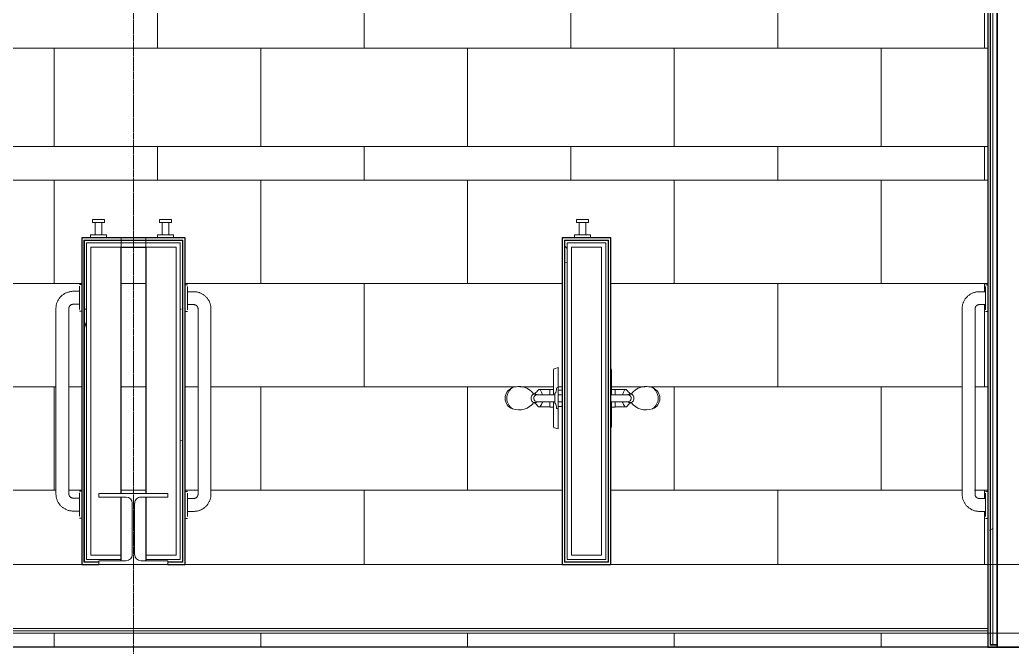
# Model space of a CAD drawing. Header units: inches. Extents: x 25557 to 33164, y -23509 to -20035.
# Drawn here: x 31321 to 31436.2, y -22796.9 to -22724.1 of the extents above; entities that cross this region are included whole.
import ezdxf

# ---------------------------------------------------------------- set-up
doc = ezdxf.new("R2010")
doc.units = ezdxf.units.IN
doc.header["$MEASUREMENT"] = 0
doc.linetypes.add('Grid Line 1_2_', pattern=[0.875, 0.5, -0.125, 0.125, -0.125])
for name, color, linetype, lineweight in [('A-FLOR', 192, 'Continuous', 9), ('A-FLOR-PATT', 8, 'Continuous', 9), ('A-GENM', 13, 'Continuous', 9), ('A-WALL', 113, 'Continuous', 25), ('A-WALL-PATT', 111, 'Continuous', 25), ('I-WALL', 2, 'Continuous', 9), ('P-SANR-FIXT', 6, 'Continuous', 9), ('Q-SPCQ', 91, 'Continuous', 9), ('S-BEAM', 12, 'Continuous', 9), ('S-COLS', 52, 'Continuous', 9), ('S-GRID', 1, 'Continuous', 9)]:
    doc.layers.add(name, color=color, linetype=linetype, lineweight=lineweight)
pattern_1 = [(296.565, (5961.12, 17.28), (0.0001, 115.19999), [12.88, -244.715]), (33.69, (5966.88, 5.76), (-0.00014, 115.19958), [20.768, -394.592]), (33.69, (6082.08, 5.76), (-0.00014, 115.19958), [20.768, -394.592]), (33.69, (6197.28, 5.76), (-0.00014, 115.19958), [20.768, -394.592]), (116.565, (5984.16, 17.28), (0.0001, 115.19999), [12.88, -244.715]), (213.69, (5978.4, 28.8), (-0.00014, 115.19958), [20.768, -394.592]), (213.69, (6093.6, 28.8), (-0.00014, 115.19958), [20.768, -394.592]), (213.69, (6208.8, 28.8), (-0.00014, 115.19958), [20.768, -394.592]), (26.565, (6007.2, 17.28), (0.0001, 115.2), [25.76, -231.836]), (26.565, (6122.4, 17.28), (0.0001, 115.2), [25.76, -231.836]), (270, (6030.24, 28.8), (115.2, 7e-15), [11.52, -103.68]), (225, (6030.24, 17.28), (-1e-14, 115.20042), [16.292, -146.626]), (135, (6018.72, 5.76), (1e-14, 115.20042), [16.292, -146.626]), (288.435, (5984.16, 51.84), (-0.00042, 115.19956), [18.215, -346.08]), (18.435, (5989.92, 34.56), (-0.0004, 115.19956), [18.215, -346.08]), (18.435, (6105.12, 34.56), (-0.0004, 115.19956), [18.215, -346.08]), (18.435, (6220.32, 34.56), (-0.0004, 115.19956), [18.215, -346.08]), (135, (6007.2, 40.32), (1e-14, 115.20042), [16.292, -146.626]), (180, (5995.68, 51.84), (-1e-14, -115.2), [11.52, -103.68]), (251.565, (5955.36, 80.64), (0.00042, 115.19956), [18.215, -346.08]), (315, (5949.6, 63.36), (-1e-14, 115.20042), [16.292, -146.626]), (71.565, (5961.12, 51.84), (0.00042, 115.19956), [18.215, -346.08]), (135, (5966.88, 69.12), (1e-14, 115.20042), [16.292, -146.626]), (225, (6001.44, 80.64), (-1e-14, 115.20042), [16.292, -146.626]), (123.69, (5989.92, 69.12), (-0.00014, 115.19958), [20.768, -394.592]), (123.69, (6105.12, 69.12), (-0.00014, 115.19958), [20.768, -394.592]), (26.565, (5978.4, 86.4), (0.0001, 115.2), [12.88, -244.715]), (26.565, (6093.6, 86.4), (0.0001, 115.2), [12.88, -244.715]), (315, (5989.92, 92.16), (-1e-14, 115.20042), [16.292, -146.626]), (213.69, (6041.76, 109.44), (-0.00014, 115.19958), [20.768, -394.592]), (213.69, (6156.96, 109.44), (-0.00014, 115.19958), [20.768, -394.592]), (213.69, (6272.16, 109.44), (-0.00014, 115.19958), [20.768, -394.592]), (296.565, (6024.48, 97.92), (0.0001, 115.19999), [12.88, -244.715]), (45, (6030.24, 86.4), (1e-14, 115.20042), [16.292, -146.626]), (90, (6041.76, 97.92), (-115.2, 7e-15), [11.52, -103.68]), (213.69, (5989.92, 115.2), (-0.00014, 115.19958), [20.768, -394.592]), (213.69, (6105.12, 115.2), (-0.00014, 115.19958), [20.768, -394.592]), (213.69, (6220.32, 115.2), (-0.00014, 115.19958), [20.768, -394.592]), (315, (5972.64, 103.68), (-1e-14, 115.20042), [8.146, -154.772]), (26.565, (5978.4, 97.92), (0.0001, 115.2), [12.88, -244.715]), (26.565, (6093.6, 97.92), (0.0001, 115.2), [12.88, -244.715]), (90, (5989.92, 103.68), (-115.2, 7e-15), [11.52, -103.68]), (333.435, (5943.84, 109.44), (-0.0001, 115.2), [12.88, -244.715]), (333.435, (6059.04, 109.44), (-0.0001, 115.2), [12.88, -244.715]), (243.435, (5955.36, 103.68), (-0.0001, 115.19999), [12.88, -244.715]), (161.565, (5949.6, 92.16), (0.0004, 115.19956), [18.215, -346.08]), (161.565, (6064.8, 92.16), (0.0004, 115.19956), [18.215, -346.08]), (161.565, (6180, 92.16), (0.0004, 115.19956), [18.215, -346.08]), (45, (5932.32, 97.92), (1e-14, 115.20042), [16.292, -146.626]), (26.565, (5938.08, 0), (0.0001, 115.2), [12.88, -244.715]), (26.565, (6053.28, 0), (0.0001, 115.2), [12.88, -244.715]), (116.565, (5949.6, 5.76), (0.0001, 115.19999), [12.88, -244.715]), (206.565, (5943.84, 17.28), (0.0001, 115.2), [12.88, -244.715]), (206.565, (6059.04, 17.28), (0.0001, 115.2), [12.88, -244.715]), (296.565, (5932.32, 11.52), (0.0001, 115.19999), [12.88, -244.715]), (14.036, (6018.72, 51.84), (0.0005, 115.19957), [23.749, -451.233]), (14.036, (6133.92, 51.84), (0.0005, 115.19957), [23.749, -451.233]), (14.036, (6249.12, 51.84), (0.0005, 115.19957), [23.749, -451.233]), (14.036, (6364.32, 51.84), (0.0005, 115.19957), [23.749, -451.233]), (135, (6041.76, 57.6), (1e-14, 115.20042), [16.292, -146.626]), (198.435, (6030.24, 69.12), (-0.0004, 115.19956), [18.215, -346.08]), (198.435, (6145.44, 69.12), (-0.0004, 115.19956), [18.215, -346.08]), (198.435, (6260.64, 69.12), (-0.0004, 115.19956), [18.215, -346.08]), (296.565, (6012.96, 63.36), (0.0001, 115.19999), [12.88, -244.715]), (333.435, (5938.08, 34.56), (-0.0001, 115.2), [12.88, -244.715]), (333.435, (6053.28, 34.56), (-0.0001, 115.2), [12.88, -244.715]), (45, (5949.6, 28.8), (1e-14, 115.20042), [8.146, -154.772]), (116.565, (5955.36, 34.56), (0.0001, 115.19999), [12.88, -244.715]), (225, (5949.6, 46.08), (-1e-14, 115.20042), [16.292, -146.626])]

# ---------------------------------------------------------------- blocks, each defined once
blk = doc.blocks.new('817_Grab_Bars - 8170-001240-25748-Overall Floor Plan')
at = {"layer": 'Q-SPCQ', "color": 7}
for p, q in [((25395.89, -22754.8), (25395.61, -22754.8)), ((25395.61, -22756.36), (25395.61, -22755.01)), ((25395.61, -22755.61), (25394.89, -22755.61)), ((25395.61, -22757.71), (25395.61, -22756.36)), ((25394.89, -22757.11), (25395.61, -22757.11)), ((25392.89, -22757.61), (25392.89, -22779.11)), ((25394.39, -22779.11), (25394.39, -22757.61)), ((25395.61, -22757.92), (25395.89, -22757.92)), ((25395.89, -22778.8), (25395.61, -22778.8)), ((25395.61, -22780.36), (25395.61, -22779.01)), ((25395.61, -22779.61), (25394.89, -22779.61)), ((25395.61, -22781.71), (25395.61, -22780.36)), ((25394.89, -22781.11), (25395.61, -22781.11)), ((25395.61, -22781.92), (25395.89, -22781.92))]:
    blk.add_line(p, q, dxfattribs=at)
at = {"layer": 'Q-SPCQ', "color": 7, "flags": 128}
for points in [[(25394.89, -22755.61), (25394.81, -22755.61), (25394.73, -22755.62), (25394.65, -22755.62), (25394.57, -22755.63), (25394.49, -22755.65), (25394.41, -22755.67), (25394.34, -22755.69), (25394.26, -22755.71), (25394.19, -22755.74), (25394.11, -22755.77), (25394.04, -22755.8), (25393.97, -22755.84), (25393.9, -22755.87), (25393.83, -22755.91), (25393.76, -22755.96), (25393.7, -22756.01), (25393.63, -22756.05), (25393.57, -22756.11), (25393.51, -22756.16), (25393.46, -22756.22), (25393.4, -22756.27), (25393.35, -22756.34), (25393.3, -22756.4), (25393.25, -22756.46), (25393.21, -22756.53), (25393.17, -22756.6), (25393.13, -22756.67), (25393.09, -22756.74), (25393.06, -22756.81), (25393.03, -22756.88), (25393, -22756.96), (25392.97, -22757.04), (25392.95, -22757.11), (25392.93, -22757.19), (25392.92, -22757.27), (25392.91, -22757.35), (25392.9, -22757.43), (25392.89, -22757.51), (25392.89, -22757.59), (25392.89, -22757.61)], [(25394.39, -22757.61), (25394.39, -22757.59), (25394.39, -22757.57), (25394.39, -22757.55), (25394.4, -22757.53), (25394.4, -22757.51), (25394.4, -22757.49), (25394.41, -22757.47), (25394.42, -22757.45), (25394.42, -22757.43), (25394.43, -22757.41), (25394.44, -22757.4), (25394.45, -22757.38), (25394.46, -22757.36), (25394.47, -22757.34), (25394.48, -22757.33), (25394.49, -22757.31), (25394.5, -22757.3), (25394.51, -22757.28), (25394.53, -22757.26), (25394.54, -22757.25), (25394.56, -22757.24), (25394.57, -22757.22), (25394.59, -22757.21), (25394.6, -22757.2), (25394.62, -22757.19), (25394.64, -22757.18), (25394.65, -22757.17), (25394.67, -22757.16), (25394.69, -22757.15), (25394.71, -22757.14), (25394.73, -22757.14), (25394.75, -22757.13), (25394.77, -22757.13), (25394.79, -22757.12), (25394.81, -22757.12), (25394.83, -22757.11), (25394.84, -22757.11), (25394.86, -22757.11), (25394.88, -22757.11), (25394.89, -22757.11)], [(25392.89, -22779.11), (25392.89, -22779.19), (25392.9, -22779.27), (25392.9, -22779.35), (25392.92, -22779.43), (25392.93, -22779.51), (25392.95, -22779.58), (25392.97, -22779.66), (25392.99, -22779.74), (25393.02, -22779.81), (25393.05, -22779.89), (25393.08, -22779.96), (25393.12, -22780.03), (25393.15, -22780.1), (25393.2, -22780.17), (25393.24, -22780.24), (25393.29, -22780.3), (25393.34, -22780.37), (25393.39, -22780.43), (25393.44, -22780.49), (25393.5, -22780.54), (25393.56, -22780.6), (25393.62, -22780.65), (25393.68, -22780.7), (25393.74, -22780.75), (25393.81, -22780.79), (25393.88, -22780.83), (25393.95, -22780.87), (25394.02, -22780.91), (25394.09, -22780.94), (25394.17, -22780.97), (25394.24, -22781), (25394.32, -22781.03), (25394.39, -22781.05), (25394.47, -22781.07), (25394.55, -22781.08), (25394.63, -22781.09), (25394.71, -22781.1), (25394.79, -22781.11), (25394.87, -22781.11), (25394.89, -22781.11)], [(25394.89, -22779.61), (25394.87, -22779.61), (25394.85, -22779.61), (25394.83, -22779.61), (25394.81, -22779.6), (25394.79, -22779.6), (25394.77, -22779.6), (25394.75, -22779.59), (25394.73, -22779.58), (25394.71, -22779.58), (25394.7, -22779.57), (25394.68, -22779.56), (25394.66, -22779.55), (25394.64, -22779.54), (25394.62, -22779.53), (25394.61, -22779.52), (25394.59, -22779.51), (25394.58, -22779.5), (25394.56, -22779.49), (25394.55, -22779.47), (25394.53, -22779.46), (25394.52, -22779.44), (25394.5, -22779.43), (25394.49, -22779.41), (25394.48, -22779.4), (25394.47, -22779.38), (25394.46, -22779.36), (25394.45, -22779.35), (25394.44, -22779.33), (25394.43, -22779.31), (25394.42, -22779.29), (25394.42, -22779.27), (25394.41, -22779.25), (25394.41, -22779.23), (25394.4, -22779.21), (25394.4, -22779.19), (25394.39, -22779.17), (25394.39, -22779.15), (25394.39, -22779.13), (25394.39, -22779.11), (25394.39, -22779.11)]]:
    blk.add_lwpolyline(points, dxfattribs=at)
blk = doc.blocks.new('Robe_hook_5552 - Robe_hook_5552-134757-Overall Floor Plan')
at = {"layer": 'A-GENM', "color": 7}
for p, q in [((-0.94, 0), (-0.94, -0.35)), ((-0.94, -0.35), (0.94, -0.35)), ((-0.37, -1.81), (-0.37, -0.35)), ((0.38, -1.81), (0.38, -0.35)), ((0.94, -0.35), (0.94, 0)), ((-0.69, -2.16), (-0.69, -1.81)), ((-0.69, -1.81), (0.69, -1.81)), ((0.69, -2.16), (-0.69, -2.16)), ((0.69, -1.81), (0.69, -2.16))]:
    blk.add_line(p, q, dxfattribs=at)
blk = doc.blocks.new('Plate - 1_2X6-187692-Overall Floor Plan')
at = {"layer": 'S-BEAM', "color": 7}
for p, q in [((76.13, 0.12), (-75.12, 0.12)), ((-75.12, -0.13), (76.13, -0.13))]:
    blk.add_line(p, q, dxfattribs=at)
blk = doc.blocks.new('Shower-Unit-Zurn-Z7301-SS-MT-DV2P-HW - Z7301-SS-MT-DV2P-HW-V65-Overall Floor Plan')
at = {"layer": 'P-SANR-FIXT', "color": 7}
for p, q in [((-3.31, -0.54), (-1.03, -0.54)), ((-1.03, -0.54), (-0.4, -0.54)), ((-1.03, -0.54), (-1.03, -0.99)), ((-1.03, -0.99), (-1, -0.99)), ((-1, -0.99), (-0.4, -0.99)), ((-1, -0.99), (-1, -2.23)), ((-0.4, -0.47), (-0.4, -2.46)), ((0.4, -2.46), (0.4, -0.47)), ((0.4, -0.54), (1.03, -0.54)), ((0.4, -0.99), (1, -0.99)), ((1, -2.23), (1, -0.99)), ((1, -0.99), (1.03, -0.99)), ((1.03, -0.99), (1.03, -0.54)), ((1.03, -0.54), (3.31, -0.54)), ((-0.48, -2.64), (-0.48, -2.84)), ((0.48, -2.84), (0.48, -2.64))]:
    blk.add_line(p, q, dxfattribs=at)
for centre, radius, start, end in [((-3.31, -0.42), 0.125, 210.8, 270), ((3.31, -0.42), 0.125, 270, 329.2), ((-0.63, -2.12), 0.388, 197.5027, 230.4973), ((0.63, -2.12), 0.388, 309.5027, 342.4973), ((0.79, -4.57), 2.15, 126.1534, 200.0175), ((-2.26, -4.09), 2.18, 35.18, 50.4973), ((2.26, -4.09), 2.18, 129.5027, 144.8141), ((-0.79, -4.57), 2.15, 337.8261, 53.8466), ((0, -4.86), 1.31, 200.0175, 336.4181), ((0, -4.51), 1.46, 212.9208, 327.0792)]:
    blk.add_arc(centre, radius, start, end, dxfattribs=at)
for centre, major_axis, ratio, start_param, end_param in [((-0.11, -2.15), (-1.11, 0.08), 0.351489, 2.831356, 4.247568), ((0, -2.84), (-0.476, 0), 0.662364, 0, 3.141593), ((0, -2.46), (-0.4, 0), 0.941821, 0, 3.141593)]:
    blk.add_ellipse(centre, major_axis=major_axis, ratio=ratio, start_param=start_param, end_param=end_param, dxfattribs=at)
blk.add_open_spline([(-0.42, -1.83), (-0.46, -1.84), (-0.57, -1.87), (-0.78, -1.95), (-0.96, -2.08), (-1.02, -2.22), (-0.98, -2.3), (-0.94, -2.34)], degree=3, knots=[0.0572746, 0.0572746, 0.0572746, 0.0572746, 0.1428571, 0.2857143, 0.5714286, 0.7857143, 1, 1, 1, 1], dxfattribs=at)
for points in [[(-0.4, -2.46), (-0.42, -2.48), (-0.44, -2.52), (-0.47, -2.58), (-0.48, -2.62), (-0.48, -2.64)], [(0.48, -2.64), (0.48, -2.62), (0.47, -2.58), (0.44, -2.52), (0.42, -2.48), (0.4, -2.46)]]:
    blk.add_open_spline(points, degree=3, dxfattribs=at)
blk = doc.blocks.new('Shower-Unit-Zurn-Z7301-SS-MT-DV2P-HW - Z7301-SS-MT-DV2P-HW-V66-Overall Floor Plan')
at = {"layer": 'P-SANR-FIXT', "color": 7}
for p, q in [((-0.48, 2.64), (-0.48, 2.84)), ((-0.4, 0.38), (-0.4, 2.46)), ((0.4, 2.46), (0.4, 0.38)), ((0.48, 2.84), (0.48, 2.64)), ((-1, 0.99), (-1, 2.23)), ((1, 2.23), (1, 0.99)), ((-3.56, 0), (-3.43, 0.45)), ((-1.24, 0), (-3.56, 0)), ((-3.31, 0.54), (-1.03, 0.54)), ((-1.24, 0), (-1.24, 0.1)), ((-1.03, 0.99), (-1, 0.99)), ((-1.03, 0.54), (-1.03, 0.99)), ((-1.03, 0.54), (-0.4, 0.54)), ((-1, 0.99), (-0.4, 0.99)), ((-0.94, -0.47), (-0.94, 0)), ((-0.55, 0.38), (-0.4, 0.38)), ((-0.4, 0.38), (0.4, 0.38)), ((0.4, 0.99), (1, 0.99)), ((0.4, 0.54), (1.03, 0.54)), ((0.4, 0.38), (0.55, 0.38)), ((0.93, 0), (0.93, -0.47)), ((1, 0.99), (1.03, 0.99)), ((1.03, 0.99), (1.03, 0.54)), ((1.03, 0.54), (3.31, 0.54)), ((1.24, 0.1), (1.24, 0)), ((3.56, 0), (1.24, 0)), ((3.43, 0.45), (3.56, 0)), ((-0.4, 0), (-1.24, 0)), ((-0.4, -0.47), (-0.4, 0)), ((-0.4, 0), (0.4, 0)), ((0.4, 0), (0.4, -0.47)), ((1.24, 0), (0.4, 0))]:
    blk.add_line(p, q, dxfattribs=at)
for centre, radius, start, end in [((0, 4.86), 1.31, 23.5819, 159.9825), ((0, 4.51), 1.46, 32.9208, 147.0792), ((0.79, 4.57), 2.15, 159.9825, 233.8466), ((-0.79, 4.57), 2.15, 306.1534, 22.1739), ((-0.63, 2.12), 0.388, 129.5027, 162.4973), ((-2.26, 4.09), 2.18, 309.5027, 324.82), ((2.26, 4.09), 2.18, 215.1859, 230.4973), ((0.63, 2.12), 0.388, 17.5027, 50.4973), ((-3.31, 0.42), 0.125, 90, 164), ((-1.14, 0.1), 0.0945, 90, 180), ((-1.14, 1.21), 1.02, 270, 305.478), ((1.14, 1.21), 1.02, 234.522, 270), ((1.14, 0.1), 0.0945, 0, 90), ((3.31, 0.42), 0.125, 16, 90)]:
    blk.add_arc(centre, radius, start, end, dxfattribs=at)
for centre, major_axis, ratio, start_param, end_param in [((0, 2.84), (0.476, 0), 0.662364, 0, 3.141593), ((0, 2.46), (0.4, 0), 0.941821, 0, 3.141593), ((-0.11, 2.15), (1.11, 0.08), 0.351489, 5.17721, 6.593422)]:
    blk.add_ellipse(centre, major_axis=major_axis, ratio=ratio, start_param=start_param, end_param=end_param, dxfattribs=at)
blk.add_open_spline([(-0.42, 1.83), (-0.46, 1.84), (-0.57, 1.87), (-0.78, 1.95), (-0.96, 2.08), (-1.02, 2.22), (-0.98, 2.3), (-0.94, 2.34)], degree=3, knots=[0.0572746, 0.0572746, 0.0572746, 0.0572746, 0.1428571, 0.2857143, 0.5714286, 0.7857143, 1, 1, 1, 1], dxfattribs=at)
for points in [[(-0.4, 2.46), (-0.42, 2.48), (-0.44, 2.52), (-0.47, 2.58), (-0.48, 2.62), (-0.48, 2.64)], [(0.48, 2.64), (0.48, 2.62), (0.47, 2.58), (0.44, 2.52), (0.42, 2.48), (0.4, 2.46)]]:
    blk.add_open_spline(points, degree=3, dxfattribs=at)
blk = doc.blocks.new('Locker Rooms and Restrooms_rvt-2-Overall Floor Plan')
at = {"layer": 'A-FLOR-PATT'}
h = blk.add_hatch(dxfattribs=at)
h.set_pattern_fill('FP_36', color=27, style=0, pattern_type=2)
h.set_pattern_definition([(180, (31336.96, -22727.43), (48, -23.999), [48, 0, 0, 0]), (270, (31312.96, -22715.43), (48, 3e-15), [11.999, -11.999]), (270, (31324.96, -22727.43), (48, 3e-15), [11.999, -11.999]), (270, (31300.96, -22727.43), (48, 3e-15), [11.999, -11.999]), (180, (31336.96, -22739.428), (48, -23.999), [48, 0, 0, 0]), (270, (31288.96, -22715.43), (48, 3e-15), [11.999, -11.999])])
h.paths.add_polyline_path([(25434.83, -22696.49), (25434.9, -22696.24), (25434.83, -22696.24)], flags=0)
h.paths.add_polyline_path([(25388.45, -22696.49), (25388.39, -22696.18), (25388.39, -22696.24)], flags=0)
h.paths.add_polyline_path([(25316.95, -22738.8), (25501.08, -22738.8), (25501.08, -22696.49), (25434.58, -22696.49), (25434.58, -22695.43), (25388.7, -22695.43), (25388.7, -22696.49), (25308.2, -22696.49), (25308.2, -22696.18), (25307.95, -22696.18), (25307.89, -22695.93), (25307.77, -22695.93), (25307.77, -22738.8)], flags=0)
h.paths.add_polyline_path([(25501.33, -22696.49), (25501.39, -22696.49), (25501.39, -22696.24), (25501.33, -22696.24)], flags=0)
h = blk.add_hatch(dxfattribs=at)
h.set_pattern_fill('FP_35', color=27, style=0, pattern_type=2)
h.set_pattern_definition([(0, (31336.96, -22754.728), (-48, 23.999), [48, 0, 0, 0]), (90, (31360.96, -22766.73), (-48, 3e-15), [11.999, -11.999]), (90, (31348.96, -22754.73), (-48, 3e-15), [11.999, -11.999]), (90, (31372.96, -22754.73), (-48, 3e-15), [11.999, -11.999]), (0, (31336.96, -22742.73), (-48, 23.999), [48, 0, 0, 0]), (90, (31384.96, -22766.73), (-48, 3e-15), [11.999, -11.999])])
h.paths.add_polyline_path([(25336.81, -22796.91), (25501.08, -22796.85), (25501.08, -22795.3), (25337.81, -22795.3), (25337.81, -22796.55), (25336.74, -22796.55), (25336.74, -22796.91)], flags=0)
h.paths.add_polyline_path([(25498.16, -22779.56), (25498.23, -22779.47), (25498.16, -22779.47)], flags=0)
h.paths.add_polyline_path([(25499.66, -22755.73), (25499.75, -22755.8), (25499.75, -22755.73)], flags=0)
h.paths.add_polyline_path([(25310.37, -22753.63), (25310.25, -22753.49), (25310.25, -22753.56), (25310.33, -22753.61)], flags=0)
h.paths.add_polyline_path([(25310.7, -22753.74), (25310.58, -22753.51), (25310.41, -22753.69), (25310.54, -22753.75), (25310.68, -22753.74)], flags=0)
h.paths.add_polyline_path([(25310.66, -22754.76), (25310.45, -22754.7), (25310.44, -22754.85), (25310.54, -22754.9), (25310.64, -22754.82), (25310.64, -22754.81)], flags=0)
h.paths.add_polyline_path([(25310.72, -22755.1), (25310.51, -22755.07), (25310.5, -22755.16), (25310.58, -22755.23), (25310.59, -22755.37), (25310.66, -22755.31), (25310.7, -22755.18)], flags=0)
h.paths.add_polyline_path([(25310.05, -22782.82), (25310.12, -22782.61), (25309.93, -22782.63), (25309.96, -22782.71), (25309.97, -22782.8), (25310.02, -22782.81)], flags=0)
h.paths.add_polyline_path([(25309.72, -22782.89), (25309.75, -22782.67), (25309.66, -22782.65), (25309.59, -22782.74), (25309.45, -22782.75), (25309.45, -22782.8), (25309.65, -22782.86)], flags=0)
h.paths.add_polyline_path([(25309.88, -22782.19), (25309.72, -22782.09), (25309.88, -22782.12), (25309.88, -22782.18)], flags=0)
h.paths.add_polyline_path([(25311.48, -22783.03), (25311.41, -22783.25), (25311.6, -22783.22), (25311.57, -22783.15), (25311.54, -22783.05), (25311.51, -22783.05)], flags=0)
h.paths.add_polyline_path([(25311.81, -22782.97), (25311.78, -22783.19), (25311.87, -22783.2), (25311.94, -22783.12), (25312.08, -22783.11), (25312.08, -22783.05), (25311.95, -22783.01)], flags=0)
h.paths.add_polyline_path([(25344.45, -22749.42), (25344.53, -22749.73), (25344.52, -22749.67), (25344.48, -22749.51)], flags=0)
h.paths.add_polyline_path([(25392.97, -22779.53), (25393.04, -22779.43), (25392.97, -22779.43)], flags=0)
h.paths.add_polyline_path([(25394.47, -22755.69), (25394.57, -22755.76), (25394.57, -22755.69)], flags=0)
h.paths.add_polyline_path([(25396.14, -22749.42), (25396.2, -22749.73), (25396.2, -22749.67)], flags=0)
h.paths.add_polyline_path([(25410.81, -22757.23), (25410.74, -22757.32), (25410.81, -22757.32)], flags=0)
h.paths.add_polyline_path([(25409.31, -22781.07), (25409.21, -22780.99), (25409.21, -22781.06)], flags=0)
h.paths.add_polyline_path([(25451.92, -22749.42), (25452, -22749.73), (25451.98, -22749.67)], flags=0)
h.paths.add_polyline_path([(25499.99, -22787.3), (25501.08, -22787.3), (25501.08, -22781.75), (25500.8, -22781.75), (25500.8, -22781.12), (25499.79, -22781.05), (25499.74, -22780.9), (25499.68, -22780.87), (25499.45, -22780.86), (25499.3, -22780.82), (25499.19, -22780.81), (25498.68, -22780.45), (25498.37, -22780), (25498.16, -22779.56), (25498.08, -22779.15), (25498.12, -22757.65), (25498.18, -22757.65), (25498.18, -22757.36), (25498.32, -22757.3), (25498.36, -22757.29), (25498.38, -22757), (25498.44, -22756.92), (25498.38, -22756.82), (25498.77, -22756.24), (25499.22, -22755.94), (25499.99, -22755.68), (25500.74, -22755.67), (25500.8, -22755.62), (25500.8, -22755.04), (25501.08, -22755.04), (25501.08, -22738.8), (25307.77, -22738.8), (25307.77, -22767.09), (25308.2, -22767.09), (25308.2, -22764.46), (25308.65, -22764.59), (25308.74, -22764.71), (25308.83, -22760.4), (25308.58, -22760.4), (25308.58, -22760.77), (25308.2, -22760.77), (25308.2, -22759.27), (25308.58, -22759.27), (25308.58, -22759.65), (25309.7, -22759.59), (25309.7, -22759.29), (25309.57, -22758.52), (25309.7, -22758.52), (25309.79, -22755.37), (25310.03, -22755.33), (25310.07, -22755.03), (25310.12, -22754.94), (25310.18, -22754.85), (25310.07, -22754.72), (25309.79, -22754.74), (25309.63, -22754.74), (25309.45, -22754.84), (25309.45, -22755.09), (25308.45, -22755.09), (25308.45, -22755.94), (25308.2, -22755.94), (25308.2, -22752.14), (25308.48, -22752.14), (25308.48, -22752.77), (25309.92, -22752.85), (25310.25, -22752.99), (25310.38, -22752.97), (25310.38, -22752.89), (25310.71, -22753.07), (25310.76, -22753.31), (25310.77, -22753.37), (25310.93, -22753.49), (25311.05, -22753.49), (25311.04, -22753.72), (25310.72, -22753.81), (25310.68, -22753.89), (25310.02, -22754), (25309.98, -22754.11), (25310.13, -22754.13), (25310.28, -22754.1), (25310.2, -22754.19), (25310.05, -22754.28), (25310.07, -22754.45), (25310.54, -22754.49), (25310.72, -22755.1), (25310.83, -22755.37), (25310.95, -22755.37), (25310.95, -22759.75), (25312.43, -22759.42), (25313.74, -22759.47), (25314.68, -22759.65), (25316.59, -22758.86), (25316.96, -22758.7), (25317.73, -22758.64), (25318.4, -22758.93), (25318.68, -22759.37), (25318.8, -22760.02), (25318.68, -22760.67), (25318.4, -22761.11), (25318.26, -22761.23), (25317.73, -22761.4), (25316.96, -22761.34), (25316.59, -22761.19), (25316.25, -22760.95), (25315.79, -22760.89), (25315.08, -22760.57), (25314.62, -22760.37), (25314.41, -22760.39), (25313.74, -22760.57), (25312.43, -22760.62), (25310.95, -22760.4), (25311.04, -22767.55), (25311.42, -22767.15), (25311.7, -22766.92), (25311.75, -22766.77), (25312.42, -22766.71), (25312.97, -22766.68), (25313.51, -22766.8), (25313.86, -22766.98), (25314.24, -22767.46), (25314.34, -22767.75), (25314.24, -22768.57), (25314.03, -22768.91), (25313.51, -22769.25), (25312.66, -22769.36), (25311.7, -22769.27), (25311.7, -22769.07), (25311.23, -22768.7), (25311.02, -22768.5), (25310.95, -22768.62), (25310.87, -22781.62), (25310.76, -22781.67), (25310.77, -22781.92), (25310.81, -22781.98), (25310.63, -22782.12), (25310.55, -22782.15), (25310.51, -22782.2), (25310.36, -22782.24), (25310.33, -22782.7), (25309.72, -22782.89), (25309.45, -22782.97), (25309.45, -22783.09), (25308.45, -22783.09), (25308.45, -22783.94), (25308.2, -22783.94), (25308.2, -22781.04), (25308.45, -22781.04), (25308.45, -22781.89), (25309.45, -22781.95), (25309.45, -22782.18), (25309.76, -22782.24), (25309.88, -22782.28), (25309.96, -22782.35), (25310.12, -22782.28), (25310.08, -22781.96), (25310.08, -22781.79), (25309.97, -22781.62), (25309.7, -22781.62), (25309.7, -22780.49), (25308.2, -22780.49), (25308.2, -22779.99), (25308.02, -22779.94), (25308.02, -22775.99), (25308.2, -22775.93), (25308.2, -22775.49), (25309.7, -22775.49), (25309.7, -22769.02), (25309.53, -22769.02), (25309.33, -22769.19), (25309.33, -22772.52), (25308.58, -22772.52), (25308.58, -22772.77), (25308.2, -22772.77), (25308.2, -22768.96), (25307.77, -22768.96), (25307.77, -22786.05), (25307.89, -22786.05), (25307.95, -22785.8), (25308.2, -22785.74), (25308.2, -22785.49), (25309.75, -22785.49), (25309.75, -22785.24), (25310.6, -22785.24), (25310.66, -22784.24), (25310.77, -22784.17), (25310.73, -22783.91), (25310.74, -22783.85), (25310.9, -22783.72), (25310.98, -22783.71), (25311.05, -22783.67), (25311.17, -22783.62), (25311.2, -22783.16), (25311.81, -22782.97), (25312.08, -22782.87), (25312.08, -22782.74), (25321.95, -22782.74), (25321.95, -22773.01), (25322.14, -22772.44), (25322.45, -22772.15), (25322.95, -22772.01), (25328.1, -22771.93), (25328.32, -22771.72), (25328.4, -22771.42), (25328.43, -22753.11), (25328.69, -22752.66), (25328.89, -22752.5), (25329.39, -22752.37), (25342.54, -22752.37), (25342.79, -22752.62), (25342.79, -22758.58), (25344.03, -22758.58), (25344.03, -22757.59), (25344.2, -22757.59), (25344.2, -22760.57), (25344.02, -22760.57), (25344.02, -22759.58), (25342.79, -22759.58), (25342.79, -22764.56), (25343.23, -22764.85), (25343.6, -22765.23), (25343.88, -22765.68), (25344.05, -22766.18), (25344.2, -22767.58), (25344.2, -22770.38), (25344.11, -22770.38), (25344.04, -22771.58), (25343.87, -22772.08), (25343.59, -22772.53), (25343.23, -22772.91), (25342.79, -22773.2), (25342.79, -22778.04), (25344.03, -22778.04), (25344.11, -22777.04), (25344.2, -22777.04), (25344.2, -22749.42), (25349.83, -22749.42), (25349.83, -22764.46), (25350.28, -22764.59), (25350.37, -22764.71), (25350.37, -22766.99), (25350.82, -22767.03), (25352.15, -22767.09), (25352.51, -22767.42), (25352.66, -22767.55), (25353.23, -22767.03), (25353.52, -22766.87), (25354.04, -22766.71), (25354.6, -22766.68), (25355.14, -22766.8), (25355.48, -22766.98), (25355.87, -22767.46), (25355.97, -22767.75), (25355.87, -22768.57), (25355.65, -22768.91), (25355.14, -22769.25), (25354.28, -22769.36), (25353.81, -22769.28), (25353.24, -22769.02), (25352.86, -22768.7), (25352.65, -22768.5), (25352.06, -22769.02), (25350.37, -22769.05), (25350.37, -22771.34), (25350.28, -22771.46), (25349.83, -22771.58), (25349.83, -22787.3), (25395.89, -22787.3), (25395.89, -22781.71), (25395.61, -22781.71), (25395.61, -22781.08), (25394.6, -22781.01), (25394.55, -22780.87), (25394.54, -22780.83), (25394.26, -22780.82), (25394.11, -22780.78), (25394, -22780.77), (25393.49, -22780.41), (25393.19, -22779.96), (25392.97, -22779.53), (25392.89, -22779.11), (25392.93, -22757.61), (25392.99, -22757.61), (25392.99, -22757.32), (25393.13, -22757.27), (25393.17, -22757.26), (25393.19, -22756.96), (25393.25, -22756.89), (25393.19, -22756.78), (25393.59, -22756.21), (25394.04, -22755.91), (25394.57, -22755.68), (25395.55, -22755.64), (25395.61, -22755.58), (25395.61, -22755.01), (25395.89, -22755.01), (25395.89, -22749.42), (25407.89, -22749.42), (25407.89, -22755.04), (25408.17, -22755.04), (25408.17, -22755.67), (25409.18, -22755.75), (25409.23, -22755.89), (25409.24, -22755.93), (25409.52, -22755.93), (25409.67, -22755.98), (25409.78, -22755.98), (25410.29, -22756.34), (25410.59, -22756.79), (25410.81, -22757.23), (25410.89, -22757.65), (25410.85, -22779.15), (25410.79, -22779.15), (25410.79, -22779.44), (25410.65, -22779.49), (25410.61, -22779.5), (25410.59, -22779.8), (25410.53, -22779.87), (25410.59, -22779.97), (25410.19, -22780.55), (25409.74, -22780.85), (25409.21, -22781.08), (25408.23, -22781.12), (25408.17, -22781.18), (25408.17, -22781.75), (25407.89, -22781.75), (25407.89, -22787.3), (25451.67, -22787.3), (25451.67, -22768.96), (25451.2, -22768.96), (25451.2, -22771.58), (25450.75, -22771.46), (25450.66, -22771.34), (25450.66, -22769.05), (25450.21, -22769.02), (25448.88, -22768.96), (25448.52, -22768.62), (25448.37, -22768.5), (25447.99, -22768.9), (25447.22, -22769.28), (25446.75, -22769.36), (25446.27, -22769.34), (25445.62, -22769.11), (25445.2, -22768.66), (25445.08, -22768.37), (25445.08, -22767.7), (25445.33, -22767.2), (25445.82, -22766.82), (25446.43, -22766.68), (25446.99, -22766.71), (25447.51, -22766.87), (25447.99, -22767.15), (25448.26, -22767.42), (25448.38, -22767.55), (25448.97, -22767.03), (25450.66, -22766.99), (25450.66, -22764.71), (25450.75, -22764.59), (25451.2, -22764.46), (25451.2, -22767.09), (25451.67, -22767.09), (25451.67, -22749.42), (25457.3, -22749.42), (25457.37, -22766.99), (25457.82, -22767.03), (25459.06, -22767.03), (25459.51, -22767.42), (25459.66, -22767.55), (25460.23, -22767.03), (25460.52, -22766.87), (25461.04, -22766.71), (25461.6, -22766.68), (25462.14, -22766.8), (25462.48, -22766.98), (25462.87, -22767.46), (25462.97, -22767.75), (25462.87, -22768.57), (25462.65, -22768.91), (25462.14, -22769.25), (25461.28, -22769.36), (25460.81, -22769.28), (25460.24, -22769.02), (25459.86, -22768.7), (25459.65, -22768.5), (25459.06, -22769.02), (25457.37, -22769.05), (25457.3, -22787.3), (25465.43, -22787.3)], flags=0)
h.paths.add_polyline_path([(25337.81, -22785.74), (25337.49, -22785.82), (25337.56, -22785.8)], flags=0)
h.paths.add_polyline_path([(25337.81, -22787.3), (25344.2, -22787.3), (25344.2, -22780.03), (25344.03, -22780.03), (25344.03, -22779.04), (25342.79, -22779.04), (25342.79, -22785.12), (25342.54, -22785.37), (25327.65, -22785.37), (25327.65, -22785.49), (25337.81, -22785.49), (25337.81, -22786.55)], flags=0)
h.paths.add_polyline_path([(25344.45, -22787.3), (25344.52, -22787.05), (25344.45, -22787.05)], flags=0)
h.paths.add_polyline_path([(25349.58, -22787.3), (25349.52, -22786.99), (25349.52, -22787.05)], flags=0)
h.paths.add_polyline_path([(25457.05, -22787.3), (25456.98, -22786.99), (25456.98, -22787.05)], flags=0)
h.paths.add_polyline_path([(25396.14, -22787.3), (25396.2, -22787.05), (25396.14, -22787.07)], flags=0)
h.paths.add_polyline_path([(25451.92, -22787.3), (25451.98, -22787.05), (25451.92, -22787.07)], flags=0)
h.paths.add_polyline_path([(25407.64, -22787.3), (25407.58, -22786.99), (25407.58, -22787.05)], flags=0)
h.paths.add_polyline_path([(25400.45, -22786.87), (25401.05, -22786.87), (25401.54, -22786.67), (25401.75, -22786.18), (25401.75, -22780.18), (25401.54, -22779.69), (25401.05, -22779.49), (25400.45, -22779.49), (25400.45, -22786.74)], flags=0)
h.paths.add_polyline_path([(25403.33, -22786.87), (25403.33, -22779.49), (25402.73, -22779.49), (25402.24, -22779.69), (25402.03, -22780.18), (25402.06, -22786.24), (25402.24, -22786.67), (25402.73, -22786.87)], flags=0)
h.paths.add_polyline_path([(25311.65, -22783.67), (25311.82, -22783.76), (25311.65, -22783.76), (25311.65, -22783.67)], flags=0)
h.paths.add_polyline_path([(25312.65, -22785.49), (25324.75, -22785.49), (25324.75, -22785.37), (25322.69, -22785.34), (25322.24, -22785.08), (25321.99, -22784.63), (25321.9, -22783.99), (25312.08, -22783.91), (25312.08, -22783.68), (25311.77, -22783.62), (25311.65, -22783.58), (25311.57, -22783.51), (25311.43, -22783.62), (25311.45, -22783.91), (25311.45, -22784.06), (25311.56, -22784.24), (25311.81, -22784.24), (25311.81, -22785.24), (25312.65, -22785.24)], flags=0)
h.paths.add_polyline_path([(25310.95, -22784.24), (25311.02, -22784.21), (25310.95, -22784.09), (25311.02, -22783.94), (25310.93, -22783.97), (25310.85, -22784.11), (25310.94, -22784.24)], flags=0)
h.paths.add_polyline_path([(25310.61, -22781.95), (25310.72, -22781.88), (25310.58, -22781.62), (25310.51, -22781.65), (25310.58, -22781.77), (25310.51, -22781.92), (25310.59, -22781.89), (25310.63, -22781.88)], flags=0)
h.paths.add_polyline_path([(25499.02, -22780.59), (25499.19, -22780.55), (25498.95, -22780.49), (25499.01, -22780.59)], flags=0)
h.paths.add_polyline_path([(25393.83, -22780.56), (25394.01, -22780.51), (25393.76, -22780.45), (25393.82, -22780.55)], flags=0)
h.paths.add_polyline_path([(25410.06, -22780.39), (25410.33, -22780.11), (25410.33, -22779.96), (25410.08, -22780.36)], flags=0)
h.paths.add_polyline_path([(25500.08, -22780.2), (25499.99, -22780.07), (25499.99, -22780.16)], flags=0)
h.paths.add_polyline_path([(25408.89, -22780.2), (25409.02, -22780.1), (25408.89, -22780.12), (25408.89, -22780.14)], flags=0)
h.paths.add_polyline_path([(25394.89, -22780.17), (25394.89, -22779.98), (25394.72, -22780.09)], flags=0)
h.paths.add_polyline_path([(25309.61, -22779.99), (25309.7, -22779.94), (25309.7, -22779.52), (25309.61, -22779.49), (25309.46, -22779.54), (25309.37, -22779.66), (25309.37, -22779.82), (25309.46, -22779.94)], flags=0)
h.paths.add_polyline_path([(25499.8, -22779.94), (25499.76, -22779.8), (25499.62, -22779.79), (25499.52, -22779.69), (25499.44, -22779.82), (25499.68, -22779.92), (25499.76, -22779.93)], flags=0)
h.paths.add_polyline_path([(25409.46, -22779.92), (25409.66, -22779.54), (25409.61, -22779.41), (25409.54, -22779.42), (25409.49, -22779.62), (25409.42, -22779.68), (25409.46, -22779.79)], flags=0)
h.paths.add_polyline_path([(25394.61, -22779.9), (25394.57, -22779.76), (25394.42, -22779.71), (25394.33, -22779.65), (25394.25, -22779.78), (25394.49, -22779.88), (25394.54, -22779.89)], flags=0)
h.paths.add_polyline_path([(25500.08, -22779.87), (25499.99, -22779.76), (25499.99, -22779.84)], flags=0)
h.paths.add_polyline_path([(25408.89, -22779.87), (25409.14, -22779.79), (25408.89, -22779.79)], flags=0)
h.paths.add_polyline_path([(25394.89, -22779.83), (25394.89, -22779.71), (25394.64, -22779.75)], flags=0)
h.paths.add_polyline_path([(25500.08, -22757.05), (25499.99, -22756.95), (25499.99, -22757.03)], flags=0)
h.paths.add_polyline_path([(25499.44, -22757.4), (25499.48, -22757.17), (25499.55, -22757.11), (25499.45, -22756.95), (25499.31, -22757.25), (25499.36, -22757.38), (25499.41, -22757.39)], flags=0)
h.paths.add_polyline_path([(25499.48, -22757.65), (25499.41, -22757.5), (25499.45, -22757.65)], flags=0)
h.paths.add_polyline_path([(25499.48, -22779.15), (25499.36, -22779.15), (25499.46, -22779.26)], flags=0)
h.paths.add_polyline_path([(25500.08, -22779.75), (25500.08, -22779.67), (25500.8, -22779.62), (25500.8, -22779.04), (25501.08, -22779.04), (25501.08, -22757.75), (25500.8, -22757.75), (25500.8, -22757.12), (25499.74, -22757.19), (25499.55, -22757.42), (25499.56, -22757.65), (25499.58, -22757.65), (25499.52, -22779.15), (25499.48, -22779.15), (25499.68, -22779.55), (25499.83, -22779.66), (25499.99, -22779.72)], flags=0)
h.paths.add_polyline_path([(25409.49, -22779.15), (25409.56, -22779.3), (25409.52, -22779.15)], flags=0)
h.paths.add_polyline_path([(25409.49, -22757.65), (25409.61, -22757.65), (25409.51, -22757.53)], flags=0)
h.paths.add_polyline_path([(25409.14, -22757), (25409.37, -22757.05), (25409.45, -22757.11), (25409.53, -22756.97), (25409.29, -22756.88), (25409.15, -22756.93), (25409.14, -22756.97)], flags=0)
h.paths.add_polyline_path([(25408.89, -22757.05), (25409.14, -22757), (25408.89, -22757), (25408.89, -22757.04)], flags=0)
h.paths.add_polyline_path([(25408.89, -22779.75), (25409.18, -22779.64), (25409.42, -22779.37), (25409.41, -22779.15), (25409.39, -22779.15), (25409.45, -22757.65), (25409.49, -22757.65), (25409.39, -22757.36), (25409.11, -22757.12), (25408.89, -22757.12), (25408.17, -22757.18), (25408.17, -22757.75), (25407.89, -22757.75), (25407.89, -22779.04), (25408.17, -22779.04), (25408.17, -22779.67), (25408.89, -22779.67)], flags=0)
h.paths.add_polyline_path([(25394.89, -22757.01), (25394.89, -22756.89), (25394.64, -22756.97)], flags=0)
h.paths.add_polyline_path([(25394.25, -22757.36), (25394.29, -22757.13), (25394.36, -22757.08), (25394.26, -22756.91), (25394.12, -22757.21), (25394.17, -22757.35), (25394.22, -22757.36)], flags=0)
h.paths.add_polyline_path([(25394.29, -22757.61), (25394.22, -22757.46), (25394.26, -22757.61)], flags=0)
h.paths.add_polyline_path([(25394.29, -22779.11), (25394.17, -22779.11), (25394.27, -22779.23)], flags=0)
h.paths.add_polyline_path([(25394.89, -22779.71), (25394.89, -22779.64), (25395.61, -22779.58), (25395.61, -22779.01), (25395.89, -22779.01), (25395.89, -22757.71), (25395.61, -22757.71), (25395.61, -22757.08), (25394.6, -22757.11), (25394.36, -22757.39), (25394.37, -22757.61), (25394.39, -22757.61), (25394.33, -22779.11), (25394.29, -22779.11), (25394.39, -22779.4), (25394.67, -22779.64)], flags=0)
h.paths.add_polyline_path([(25409.87, -22779.31), (25409.87, -22779.15), (25409.78, -22779.17), (25409.84, -22779.27)], flags=0)
h.paths.add_polyline_path([(25499.1, -22779.31), (25499.1, -22779.15), (25499.04, -22779.19)], flags=0)
h.paths.add_polyline_path([(25393.91, -22779.28), (25393.91, -22779.11), (25393.85, -22779.15)], flags=0)
h.paths.add_polyline_path([(25400.45, -22779.05), (25403.33, -22779.05), (25403.33, -22750.48), (25400.45, -22750.48), (25400.45, -22772.44)], flags=0)
h.paths.add_polyline_path([(25309.61, -22778.24), (25309.7, -22778.19), (25309.7, -22777.77), (25309.61, -22777.74), (25309.46, -22777.79), (25309.37, -22777.99), (25309.38, -22778.07), (25309.46, -22778.19)], flags=0)
h.paths.add_polyline_path([(25309.61, -22776.49), (25309.7, -22776.44), (25309.7, -22776.02), (25309.61, -22775.99), (25309.46, -22776.04), (25309.37, -22776.17), (25309.37, -22776.32), (25309.46, -22776.44)], flags=0)
h.paths.add_polyline_path([(25308.83, -22771.52), (25308.74, -22771.34), (25308.6, -22771.52), (25308.74, -22771.52)], flags=0)
h.paths.add_polyline_path([(25309.53, -22767.03), (25309.7, -22767.03), (25309.7, -22760.4), (25309.33, -22760.4), (25309.33, -22766.85)], flags=0)
h.paths.add_polyline_path([(25499.04, -22757.65), (25499.19, -22757.62), (25499.1, -22757.48), (25499.02, -22757.65)], flags=0)
h.paths.add_polyline_path([(25409.93, -22757.65), (25409.93, -22757.61), (25409.84, -22757.52), (25409.87, -22757.65), (25409.89, -22757.65)], flags=0)
h.paths.add_polyline_path([(25394, -22757.61), (25394, -22757.59), (25393.91, -22757.44), (25393.91, -22757.61), (25393.94, -22757.61)], flags=0)
h.paths.add_polyline_path([(25498.64, -22756.84), (25498.74, -22756.52), (25498.63, -22756.68)], flags=0)
h.paths.add_polyline_path([(25393.45, -22756.8), (25393.55, -22756.48), (25393.45, -22756.64)], flags=0)
h.paths.add_polyline_path([(25500.08, -22756.77), (25499.99, -22756.63), (25499.99, -22756.72)], flags=0)
h.paths.add_polyline_path([(25408.89, -22756.77), (25409.06, -22756.67), (25408.89, -22756.67), (25408.89, -22756.69)], flags=0)
h.paths.add_polyline_path([(25394.89, -22756.73), (25394.89, -22756.55), (25394.77, -22756.66)], flags=0)
h.paths.add_polyline_path([(25410.13, -22756.47), (25409.89, -22756.2), (25409.78, -22756.24), (25410.11, -22756.46)], flags=0)
h.paths.add_polyline_path([(25309.96, -22755.18), (25309.97, -22754.94), (25310.02, -22754.98), (25309.97, -22755.14)], flags=0)
h.paths.add_polyline_path([(25309.7, -22754.39), (25309.72, -22754.22), (25309.57, -22754.14), (25309.45, -22754.24), (25309.45, -22754.33), (25309.61, -22754.24), (25309.69, -22754.37)], flags=0)
h.paths.add_polyline_path([(25308.2, -22752.07), (25308.2, -22751.93), (25308.48, -22752.03)], flags=0)
h.paths.add_polyline_path([(25456.73, -22749.73), (25457.05, -22749.65), (25456.98, -22749.67)], flags=0)
h.paths.add_polyline_path([(25407.33, -22749.73), (25407.64, -22749.65), (25407.58, -22749.67)], flags=0)
h.paths.add_polyline_path([(25349.27, -22749.73), (25349.58, -22749.65), (25349.52, -22749.67)], flags=0)
at = {"layer": 'A-WALL-PATT', "lineweight": 9}
h = blk.add_hatch(dxfattribs=at)
h.set_pattern_fill('FP_34', style=0, pattern_type=2)
h.set_pattern_definition(pattern_1)
h.paths.add_polyline_path([(25501.64, -22796.59), (25501.64, -22696.18), (25501.39, -22696.24), (25501.39, -22796.59)], flags=0)
h = blk.add_hatch(dxfattribs=at)
h.set_pattern_fill('FP_34', style=0, pattern_type=2)
h.set_pattern_definition(pattern_1)
h.paths.add_polyline_path([(25396.14, -22787.05), (25396.2, -22786.99), (25396.14, -22782.12)], flags=0)
h.paths.add_polyline_path([(25400.45, -22749.73), (25400.45, -22749.67), (25396.45, -22749.73)], flags=0)
h = blk.add_hatch(dxfattribs=at)
h.set_pattern_fill('FP_34', style=0, pattern_type=2)
h.set_pattern_definition(pattern_1)
h.paths.add_polyline_path([(25396.2, -22786.99), (25397.89, -22786.99), (25397.89, -22786.87), (25400.45, -22786.87), (25400.45, -22786.74), (25396.45, -22786.74), (25396.45, -22749.98), (25400.45, -22749.98), (25400.45, -22749.73), (25396.2, -22749.73), (25396.2, -22782.12)], flags=0)
h = blk.add_hatch(dxfattribs=at)
h.set_pattern_fill('FP_34', style=0, pattern_type=2)
h.set_pattern_definition(pattern_1)
h.paths.add_polyline_path([(25407.33, -22749.73), (25407.58, -22749.67), (25403.33, -22749.73)], flags=0)
h = blk.add_hatch(dxfattribs=at)
h.set_pattern_fill('FP_34', style=0, pattern_type=2)
h.set_pattern_definition(pattern_1)
h.paths.add_polyline_path([(25405.89, -22786.99), (25407.58, -22786.99), (25407.58, -22749.73), (25403.33, -22749.73), (25403.33, -22749.98), (25407.33, -22749.98), (25407.33, -22786.74), (25403.33, -22786.74), (25403.33, -22786.87), (25405.89, -22786.87)], flags=0)
h = blk.add_hatch(dxfattribs=at)
h.set_pattern_fill('FP_34', style=0, pattern_type=2)
h.set_pattern_definition(pattern_1)
h.paths.add_polyline_path([(25451.92, -22787.05), (25451.98, -22786.99), (25451.92, -22782.12)], flags=0)
h.paths.add_polyline_path([(25456.73, -22749.73), (25456.98, -22749.67), (25452.23, -22749.73)], flags=0)
h = blk.add_hatch(dxfattribs=at)
h.set_pattern_fill('FP_34', style=0, pattern_type=2)
h.set_pattern_definition(pattern_1)
h.paths.add_polyline_path([(25456.73, -22786.99), (25456.73, -22786.74), (25452.23, -22786.74), (25452.23, -22749.98), (25456.73, -22749.98), (25456.73, -22749.73), (25451.98, -22749.73), (25451.98, -22786.99), (25452.23, -22786.99)], flags=0)
h = blk.add_hatch(dxfattribs=at)
h.set_pattern_fill('FP_34', style=0, pattern_type=2)
h.set_pattern_definition(pattern_1)
h.paths.add_polyline_path([(25502.14, -22796.66), (25502.14, -22796.59), (25501.39, -22796.66)], flags=0)
h.paths.add_polyline_path([(25501.33, -22796.66), (25501.39, -22796.59), (25501.33, -22782.12)], flags=0)
at = {"layer": 'A-FLOR', "color": 7}
for p, q in [((25501.08, -22738.8), (25307.77, -22738.8)), ((25307.77, -22738.8), (25501.08, -22738.8))]:
    blk.add_line(p, q, dxfattribs=at)
at = {"layer": 'A-FLOR', "color": 143}
blk.add_line((25336.81, -22796.91), (25501.08, -22796.91), dxfattribs=at)
at = {"layer": 'A-FLOR', "color": 133}
blk.add_line((25501.08, -22796.91), (25502.14, -22796.91), dxfattribs=at)
at = {"layer": 'A-WALL', "color": 7, "lineweight": 9}
for p, q in [((25501.33, -22796.66), (25501.33, -22696.49)), ((25501.39, -22796.59), (25501.39, -22696.49)), ((25501.64, -22796.59), (25501.64, -22696.49)), ((25400.45, -22749.67), (25400.45, -22749.42)), ((25400.45, -22749.42), (25400.45, -22749.67)), ((25403.33, -22749.42), (25403.33, -22749.67)), ((25403.33, -22749.67), (25403.33, -22749.42)), ((25396.2, -22749.67), (25396.14, -22749.67)), ((25396.14, -22749.67), (25396.14, -22787.05)), ((25400.45, -22749.67), (25396.2, -22749.67)), ((25396.45, -22749.73), (25396.2, -22749.73)), ((25396.2, -22749.73), (25396.2, -22786.99)), ((25400.45, -22749.73), (25396.45, -22749.73)), ((25396.95, -22749.98), (25396.45, -22749.98)), ((25396.45, -22749.98), (25396.45, -22786.74)), ((25400.45, -22749.98), (25396.95, -22749.98)), ((25396.95, -22750.48), (25396.95, -22786.24)), ((25400.45, -22750.48), (25396.95, -22750.48)), ((25400.45, -22749.73), (25400.45, -22749.67)), ((25403.33, -22749.67), (25400.45, -22749.67)), ((25400.45, -22749.67), (25400.45, -22749.73)), ((25400.45, -22749.98), (25400.45, -22749.73)), ((25403.33, -22749.73), (25400.45, -22749.73)), ((25400.45, -22749.73), (25400.45, -22749.98)), ((25400.45, -22750.48), (25400.45, -22749.98)), ((25403.33, -22749.98), (25400.45, -22749.98)), ((25400.45, -22749.98), (25400.45, -22750.48)), ((25407.58, -22749.67), (25403.33, -22749.67)), ((25403.33, -22749.67), (25403.33, -22749.73)), ((25403.33, -22749.73), (25403.33, -22749.67)), ((25407.33, -22749.73), (25403.33, -22749.73)), ((25403.33, -22749.73), (25403.33, -22749.98)), ((25403.33, -22749.98), (25403.33, -22749.73)), ((25406.83, -22749.98), (25403.33, -22749.98)), ((25403.33, -22749.98), (25403.33, -22750.48)), ((25403.33, -22750.48), (25403.33, -22749.98)), ((25406.83, -22750.48), (25403.33, -22750.48)), ((25407.33, -22749.98), (25406.83, -22749.98)), ((25406.83, -22750.48), (25406.83, -22786.24)), ((25407.58, -22749.73), (25407.33, -22749.73)), ((25407.33, -22749.98), (25407.33, -22786.74)), ((25407.64, -22749.67), (25407.58, -22749.67)), ((25407.58, -22749.73), (25407.58, -22786.99)), ((25407.64, -22749.67), (25407.64, -22787.05)), ((25451.98, -22749.67), (25451.92, -22749.67)), ((25451.92, -22749.67), (25451.92, -22787.05)), ((25456.98, -22749.67), (25451.98, -22749.67)), ((25452.23, -22749.73), (25451.98, -22749.73)), ((25451.98, -22749.73), (25451.98, -22786.99)), ((25456.73, -22749.73), (25452.23, -22749.73)), ((25452.73, -22749.98), (25452.23, -22749.98)), ((25452.23, -22749.98), (25452.23, -22786.74)), ((25456.23, -22749.98), (25452.73, -22749.98)), ((25456.23, -22750.48), (25452.73, -22750.48)), ((25452.73, -22750.48), (25452.73, -22786.24)), ((25456.73, -22749.98), (25456.23, -22749.98)), ((25456.23, -22750.48), (25456.23, -22786.24)), ((25456.98, -22749.73), (25456.73, -22749.73)), ((25456.73, -22749.98), (25456.73, -22786.74)), ((25457.05, -22749.67), (25456.98, -22749.67)), ((25456.98, -22749.73), (25456.98, -22786.99)), ((25457.05, -22749.67), (25457.05, -22787.05)), ((25396.95, -22786.24), (25400.45, -22786.24)), ((25403.33, -22786.24), (25406.83, -22786.24)), ((25452.73, -22786.24), (25456.23, -22786.24)), ((25396.14, -22787.05), (25396.2, -22787.05)), ((25396.2, -22786.99), (25396.45, -22786.99)), ((25396.2, -22787.05), (25397.89, -22787.05)), ((25396.45, -22786.74), (25396.95, -22786.74)), ((25396.45, -22786.99), (25397.89, -22786.99)), ((25396.95, -22786.74), (25400.45, -22786.74)), ((25403.33, -22786.74), (25406.83, -22786.74)), ((25405.89, -22786.99), (25407.33, -22786.99)), ((25405.89, -22787.05), (25407.58, -22787.05)), ((25406.83, -22786.74), (25407.33, -22786.74)), ((25407.33, -22786.99), (25407.58, -22786.99)), ((25407.58, -22787.05), (25407.64, -22787.05)), ((25451.92, -22787.05), (25451.98, -22787.05)), ((25451.98, -22786.99), (25452.23, -22786.99)), ((25451.98, -22787.05), (25456.98, -22787.05)), ((25452.23, -22786.74), (25452.73, -22786.74)), ((25452.23, -22786.99), (25456.73, -22786.99)), ((25452.73, -22786.74), (25456.23, -22786.74)), ((25456.23, -22786.74), (25456.73, -22786.74)), ((25456.73, -22786.99), (25456.98, -22786.99)), ((25456.98, -22787.05), (25457.05, -22787.05)), ((25501.33, -22796.66), (25501.39, -22796.66)), ((25501.39, -22796.59), (25502.14, -22796.59)), ((25501.39, -22796.66), (25502.14, -22796.66))]:
    blk.add_line(p, q, dxfattribs=at)
at = {"layer": 'I-WALL', "color": 250, "lineweight": 25}
for p, q in [((25501.08, -22696.49), (25501.08, -22796.91)), ((25502.14, -22695.43), (25502.14, -22796.91)), ((25502.14, -22796.59), (25502.14, -22696.49)), ((25396.14, -22749.42), (25395.89, -22749.42)), ((25395.89, -22749.42), (25395.89, -22787.3)), ((25400.45, -22749.42), (25396.14, -22749.42)), ((25403.33, -22749.42), (25400.45, -22749.42)), ((25407.64, -22749.42), (25403.33, -22749.42)), ((25407.89, -22749.42), (25407.64, -22749.42)), ((25407.89, -22787.3), (25407.89, -22749.42)), ((25451.92, -22749.42), (25451.67, -22749.42)), ((25451.67, -22749.42), (25451.67, -22787.3)), ((25457.05, -22749.42), (25451.92, -22749.42)), ((25457.3, -22749.42), (25457.05, -22749.42)), ((25457.3, -22787.3), (25457.3, -22749.42)), ((25400.45, -22779.05), (25400.45, -22750.48)), ((25400.45, -22750.48), (25403.33, -22750.48)), ((25403.33, -22750.48), (25403.33, -22779.05)), ((25400.45, -22786.24), (25400.45, -22779.49)), ((25403.33, -22779.49), (25403.33, -22786.24)), ((25400.45, -22786.74), (25400.45, -22786.24)), ((25403.33, -22786.24), (25403.33, -22786.74)), ((25395.89, -22787.3), (25396.14, -22787.3)), ((25396.14, -22787.3), (25397.89, -22787.3)), ((25400.45, -22786.87), (25400.45, -22786.74)), ((25403.33, -22786.74), (25403.33, -22786.87)), ((25405.89, -22787.3), (25407.64, -22787.3)), ((25407.64, -22787.3), (25407.89, -22787.3)), ((25451.67, -22787.3), (25451.92, -22787.3)), ((25451.92, -22787.3), (25457.05, -22787.3)), ((25457.05, -22787.3), (25457.3, -22787.3)), ((25502.14, -22796.66), (25502.14, -22796.59)), ((25502.14, -22796.91), (25502.14, -22796.66)), ((25501.08, -22796.91), (25501.33, -22796.91)), ((25501.33, -22796.91), (25502.14, -22796.91)), ((25502.14, -22796.91), (25505.64, -22796.91))]:
    blk.add_line(p, q, dxfattribs=at)
at = {"lineweight": 9}
for name, p, rotation in [('Robe_hook_5552 - Robe_hook_5552-134757-Overall Floor Plan', (25397.83, -22749.42), 180), ('Robe_hook_5552 - Robe_hook_5552-134757-Overall Floor Plan', (25405.61, -22749.42), 180), ('Robe_hook_5552 - Robe_hook_5552-134757-Overall Floor Plan', (25454.02, -22749.42), 180), ('817_Grab_Bars - 8170-001240-25748-Overall Floor Plan', (50803.78, -45536.76), 180), ('Shower-Unit-Zurn-Z7301-SS-MT-DV2P-HW - Z7301-SS-MT-DV2P-HW-V66-Overall Floor Plan', (25451.2, -22768.02), 90.00000000000074), ('Shower-Unit-Zurn-Z7301-SS-MT-DV2P-HW - Z7301-SS-MT-DV2P-HW-V65-Overall Floor Plan', (25456.83, -22768.02), 89.99999999999926)]:
    blk.add_blockref(name, p, dxfattribs=dict(at, rotation=rotation))
for name, p in [('817_Grab_Bars - 8170-001240-25748-Overall Floor Plan', (0, 0)), ('817_Grab_Bars - 8170-001240-25748-Overall Floor Plan', (105.19, -0.04)), ('Plate - 1_2X6-187692-Overall Floor Plan', (25424.95, -22794.87))]:
    blk.add_blockref(name, p, dxfattribs=at)
blk = doc.blocks.new('W-Wide Flange-Column - B2_F-V7-Overall Floor Plan')
at = {"layer": 'S-COLS', "lineweight": 15}
for p, q in [((4, 4.13), (-4, 4.13)), ((-4, 4.13), (-4, 3.69)), ((-4, 3.69), (-0.84, 3.69)), ((0.84, 3.69), (4, 3.69)), ((4, 3.69), (4, 4.13)), ((-0.14, 3), (-0.14, -3)), ((0.14, -3), (0.14, 3)), ((-0.84, -3.69), (-4, -3.69)), ((-4, -3.69), (-4, -4.12)), ((-4, -4.12), (4, -4.12)), ((4, -3.69), (0.84, -3.69)), ((4, -4.12), (4, -3.69))]:
    blk.add_line(p, q, dxfattribs=at)
for centre, start, end in [((-0.84, 3), 0, 90), ((0.84, 3), 90, 180), ((-0.84, -3), 270, 0), ((0.84, -3), 180, 270)]:
    blk.add_arc(centre, 0.691, start, end, dxfattribs=at)
blk = doc.blocks.new('Girt_C - 8_D-1278687-Overall Floor Plan')
at = {"layer": 'S-BEAM'}
for p, q in [((25395.89, -22787.3), (25349.83, -22787.3)), ((25451.67, -22787.3), (25407.89, -22787.3)), ((25501.08, -22787.3), (25457.3, -22787.3)), ((25337.81, -22795.3), (25501.08, -22795.3))]:
    blk.add_line(p, q, dxfattribs=at)

msp = doc.modelspace()

# ---------------------------------------------------------------- linework, layer by layer
at = {"layer": 'A-WALL'}
msp.add_line((31605.15, -22796.91), (31269.13, -22796.91), dxfattribs=at)
at = {"layer": 'S-GRID', "linetype": 'Grid Line 1_2_'}
for p, q in [((31334.21, -23095.8), (31334.21, -20550.05)), ((31334.21, -23413.24), (31334.21, -20902.43)), ((32359.66, -22787.3), (27403.68, -22787.3)), ((32651.38, -22787.3), (27722.53, -22787.3)), ((32263.66, -22795.3), (27499.68, -22795.3)), ((32555.38, -22795.3), (27847.84, -22795.3))]:
    msp.add_line(p, q, dxfattribs=at)

# ---------------------------------------------------------------- block references
at = {"lineweight": 5}
msp.add_blockref('Locker Rooms and Restrooms_rvt-2-Overall Floor Plan', (5932.32, 0), dxfattribs=at)
at = {"layer": 'S-BEAM'}
msp.add_blockref('Girt_C - 8_D-1278687-Overall Floor Plan', (5932.32, 0), dxfattribs=at)
at = {"layer": 'S-COLS', "rotation": 180}
msp.add_blockref('W-Wide Flange-Column - B2_F-V7-Overall Floor Plan', (31334.21, -22783.18), dxfattribs=at)

doc.saveas('drawing.dxf')
